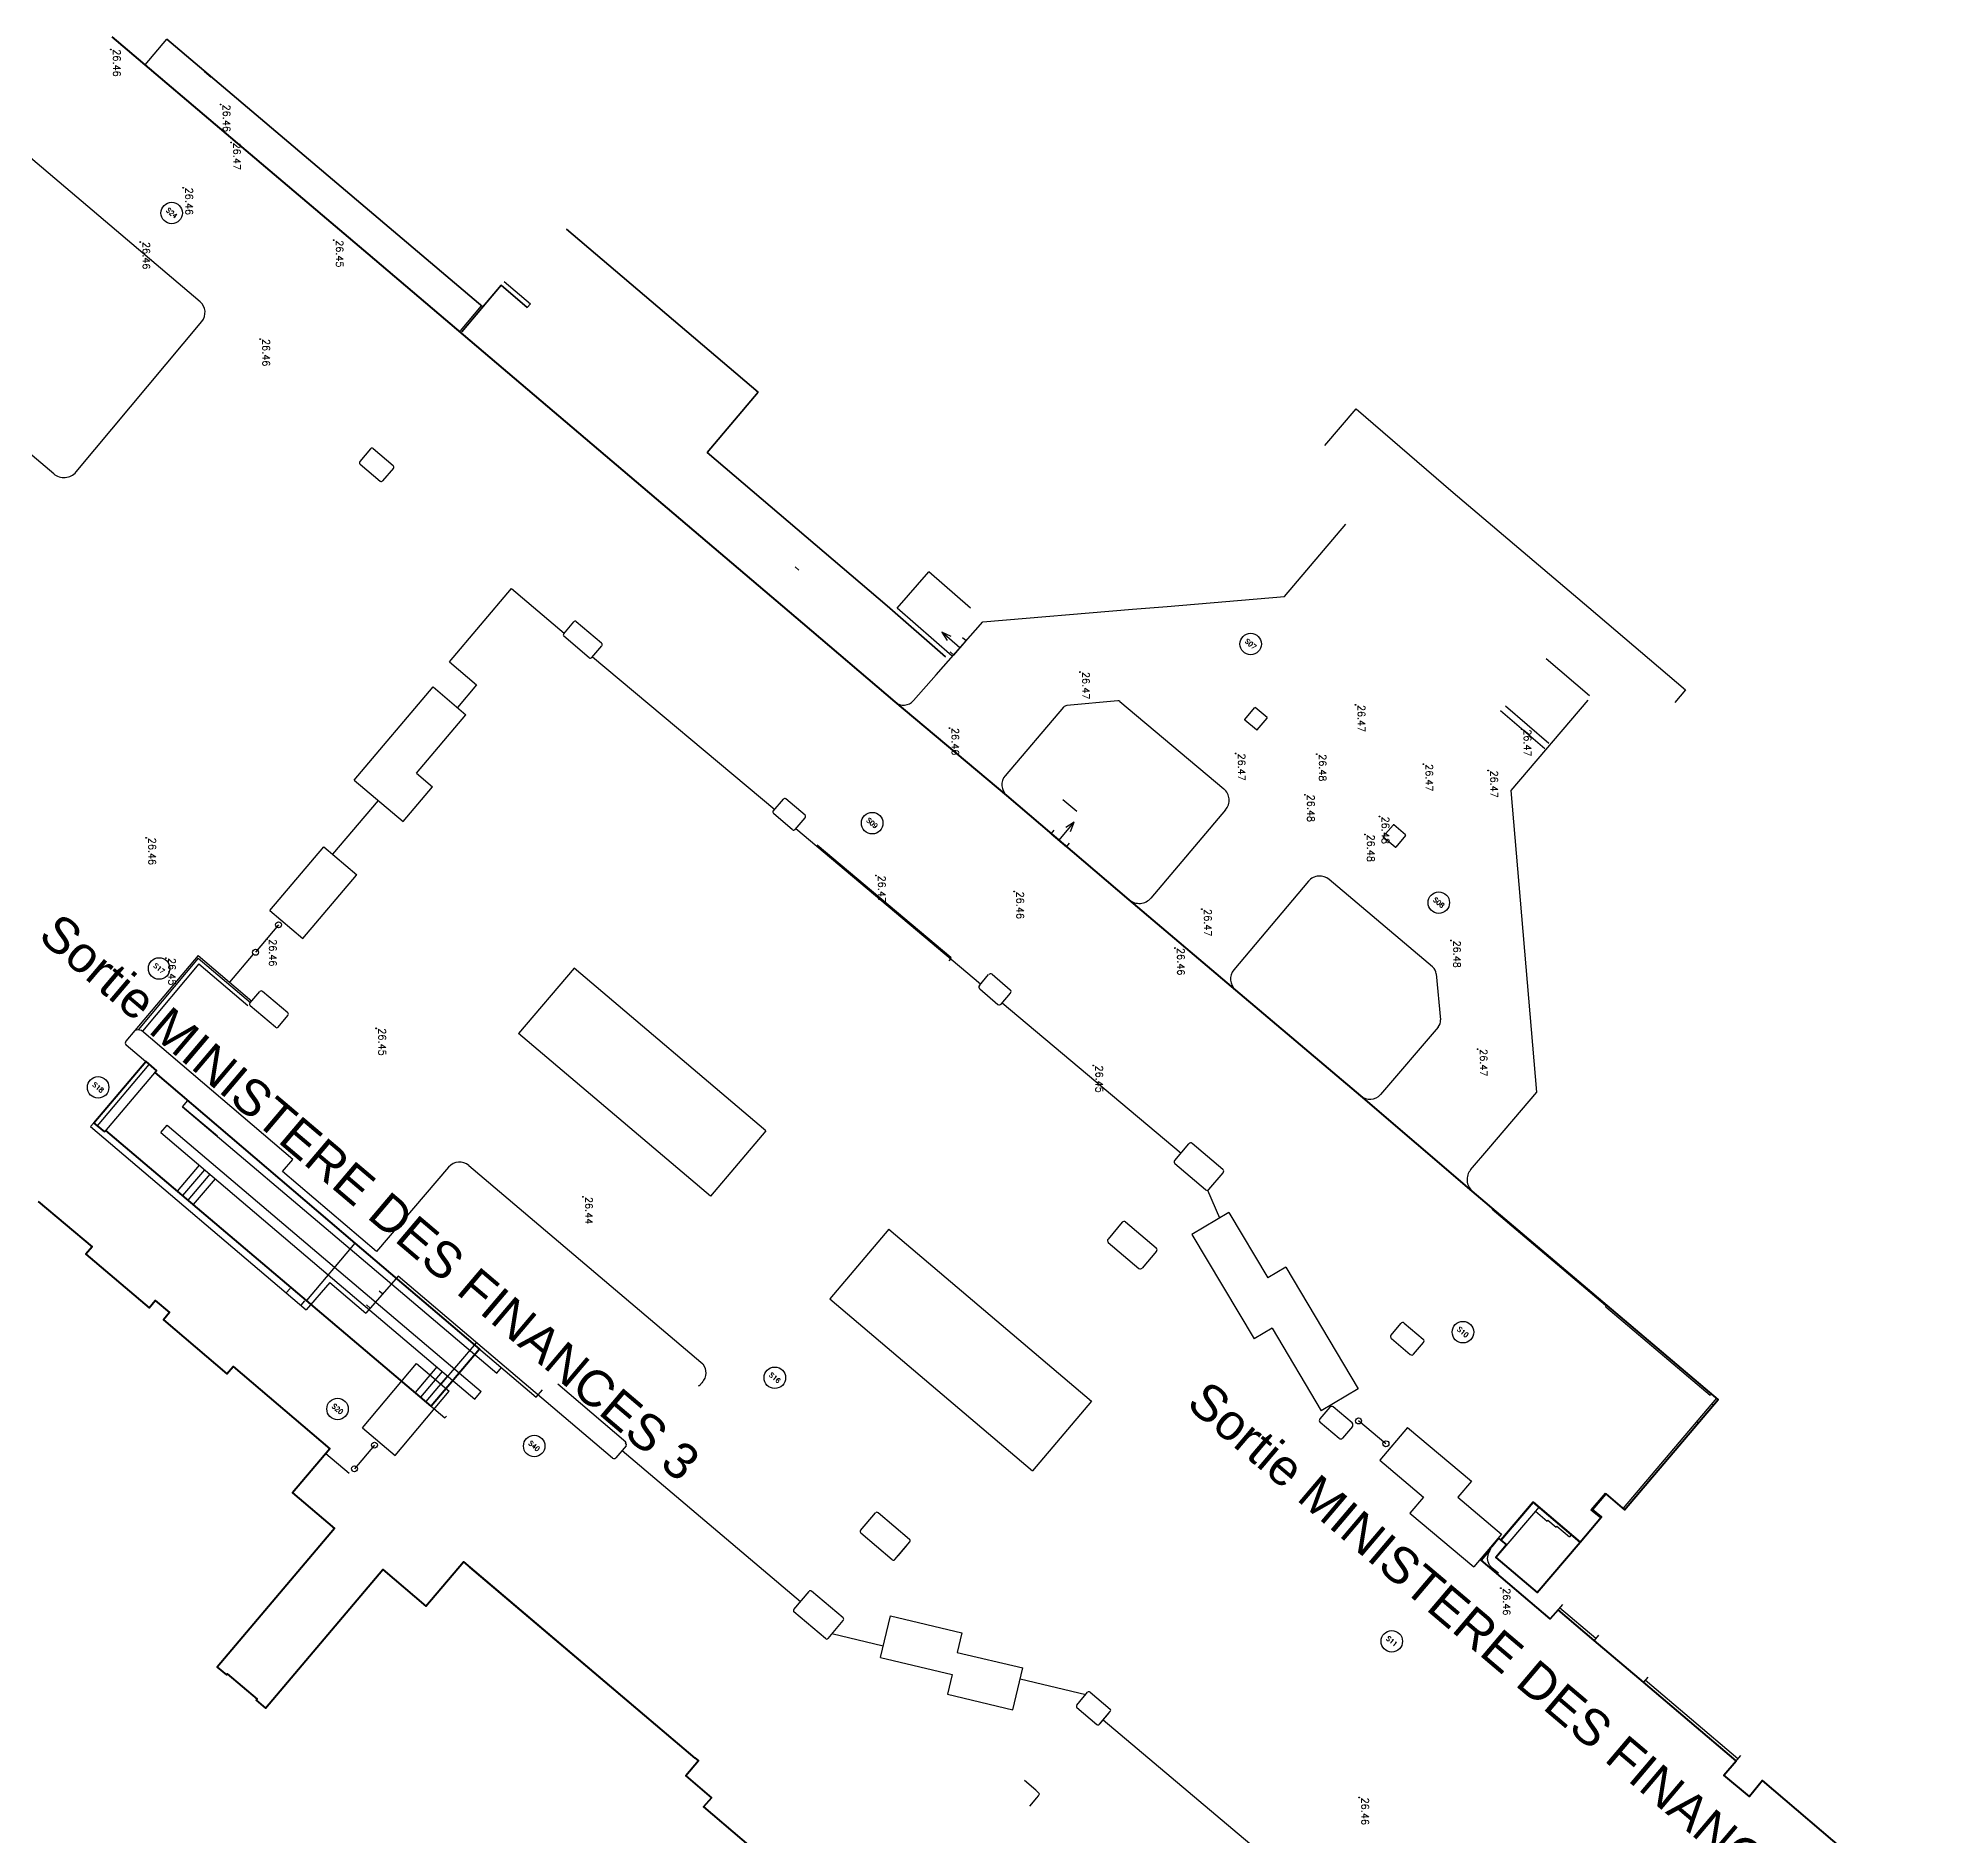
# Model space of a CAD drawing. Header units: metres. Extents: x 1653773 to 1654374, y 8182561 to 8183166.
# Drawn here: x 1654069.6 to 1654149.3, y 8182747.8 to 8182823.1 of the extents above; entities that cross this region are included whole.
import ezdxf
from ezdxf.enums import TextEntityAlignment as Align

# ---------------------------------------------------------------- set-up
doc = ezdxf.new("R2010")
doc.units = ezdxf.units.M
doc.header["$LTSCALE"] = 2
doc.header["$PDMODE"] = 32
doc.header["$PDSIZE"] = 0.03
doc.linetypes.add('CONTINU', pattern=[0])
for name, color, linetype in [('TOP-BATIS-_-E', 7, 'Continuous'), ('TOP-BATIS-MUR-E', 7, 'Continuous'), ('TOP-INFRA-EF-E', 7, 'Continuous'), ('TOP-INFRA-EM-E', 7, 'Continuous'), ('TOP-SCAN-TRUEVIEW-E', 7, 'Continuous'), ('TOP4R-ALTIT-_-E', 1, 'Continuous'), ('TOP4R-BATIS-_-E', 1, 'Continuous'), ('TOP4R-BATIS-RPT-E', 8, 'Continuous'), ('TOP4R-EQUIP-_-E', 3, 'Continuous'), ('TOP4R-INFRA-EF-E', 1, 'Continuous'), ('TOP4R-INFRA-EM-E', 1, 'Continuous'), ('TOP4R-SCAN-TRUEVIEW-E', 7, 'Continuous')]:
    doc.layers.add(name, color=color, linetype=linetype)
doc.layers.add('TOP4R-SURFACE-_-E', color=7, linetype='Continuous', lineweight=40)
doc.styles.add('Arial', font='ARIAL.TTF')
doc.styles.add('Romanc 2', font='Romanc.shx', dxfattribs={"width": 0.99, "height": 0.5})

# ---------------------------------------------------------------- blocks, each defined once
blk = doc.blocks.new('TOPM-ALTIT-_-E')
at = {"color": 0}
blk.add_point((0, 0), dxfattribs=at)
blk = doc.blocks.new('319')
at = {"linetype": 'Continuous'}
for p, q in [((0.5, 0), (0.5, 1)), ((0, 0), (0, 0.2)), ((0, 0), (1, 0)), ((1, 0), (1, 0.2))]:
    blk.add_line(p, q, dxfattribs=at)
blk.add_lwpolyline([(0.65, 0.6), (0.5, 1), (0.35, 0.6)], dxfattribs=at)

msp = doc.modelspace()

# ---------------------------------------------------------------- linework, layer by layer
at = {"layer": 'TOP-BATIS-_-E'}
for p, q in [((1654082.857, 8182772.707), (1654080.83, 8182770.301)), ((1654080.83, 8182770.301), (1654086.621, 8182765.394)), ((1654086.683, 8182765.468), (1654086.621, 8182765.394))]:
    msp.add_line(p, q, dxfattribs=at)
at = {"layer": 'TOP-BATIS-MUR-E', "linetype": 'CONTINU'}
msp.add_line((1654090.442, 8182766.258), (1654090.704, 8182766.566), dxfattribs=at)
at = {"layer": 'TOP-BATIS-MUR-E', "linetype": 'CONTINU', "flags": 128}
msp.add_lwpolyline([(1654082.857, 8182772.707), (1654090.442, 8182766.258)], dxfattribs=at)
at = {"layer": 'TOP-INFRA-EF-E', "linetype": 'Continuous'}
for p, q in [((1654086.288, 8182767.525), (1654085.375, 8182766.45)), ((1654086.511, 8182767.336), (1654085.598, 8182766.26)), ((1654086.734, 8182767.147), (1654085.822, 8182766.071)), ((1654086.957, 8182766.957), (1654086.045, 8182765.882))]:
    msp.add_line(p, q, dxfattribs=at)
at = {"layer": 'TOP-INFRA-EM-E'}
for p, q in [((1654082.654, 8182772.465), (1654088.788, 8182767.259)), ((1654082.006, 8182771.697), (1654088.138, 8182766.493)), ((1654081.742, 8182771.383), (1654087.873, 8182766.18)), ((1654088.788, 8182767.259), (1654088.988, 8182767.494)), ((1654087.873, 8182766.18), (1654088.138, 8182766.493))]:
    msp.add_line(p, q, dxfattribs=at)
at = {"layer": 'TOP-INFRA-EM-E', "flags": 128}
msp.add_lwpolyline([(1654083.868, 8182768.72, 0, 0, 0), (1654084.631, 8182768.073, 0.2, 0, 0), (1654085.012, 8182767.749, 0, 0, 0)], format="xyseb", dxfattribs=at)
at = {"layer": 'TOP-SCAN-TRUEVIEW-E'}
msp.add_circle((1654090.357, 8182764.213), 0.45, dxfattribs=at)
at = {"layer": 'TOP4R-BATIS-_-E'}
for p, q in [((1654076.379, 8182812.105), (1654066.261, 8182820.686)), ((1654083.403, 8182814.114), (1654101.597, 8182798.655)), ((1654070.251, 8182804.907), (1654060.161, 8182813.444)), ((1654071.189, 8182804.988), (1654076.449, 8182811.287)), ((1654083.512, 8182805.956), (1654083.06, 8182805.422)), ((1654083.618, 8182805.964), (1654084.457, 8182805.253)), ((1654083.068, 8182805.316), (1654083.907, 8182804.605)), ((1654084.466, 8182805.147), (1654084.013, 8182804.613)), ((1654128.802, 8182804.125), (1654134.48, 8182799.312)), ((1654091.591, 8182798.214), (1654092.012, 8182798.709)), ((1654093.177, 8182797.819), (1654092.117, 8182798.718)), ((1654092.66, 8182797.209), (1654091.6, 8182798.108)), ((1654105.453, 8182795.357), (1654101.597, 8182798.655)), ((1654092.766, 8182797.218), (1654093.186, 8182797.713)), ((1654107.169, 8182796.498), (1654106.226, 8182795.414)), ((1654112.508, 8182795.139), (1654110.062, 8182792.269)), ((1654114.773, 8182795.407), (1654112.635, 8182795.205)), ((1654114.853, 8182795.382), (1654119.21, 8182791.719)), ((1654120.085, 8182794.628), (1654120.499, 8182795.116)), ((1654121.017, 8182794.705), (1654120.527, 8182795.119)), ((1654131.228, 8182791.65), (1654134.457, 8182795.43)), ((1654120.578, 8182794.186), (1654120.088, 8182794.6)), ((1654120.606, 8182794.189), (1654121.019, 8182794.677)), ((1654132.301, 8182779.028), (1654131.228, 8182791.65)), ((1654100.361, 8182790.792), (1654100.781, 8182791.288)), ((1654101.688, 8182790.618), (1654100.887, 8182791.297)), ((1654115.256, 8182787.077), (1654110.128, 8182791.445)), ((1654119.284, 8182790.843), (1654116.158, 8182787.151)), ((1654101.17, 8182790.007), (1654100.369, 8182790.687)), ((1654101.276, 8182790.016), (1654101.696, 8182790.512)), ((1654126.293, 8182790.207), (1654125.882, 8182789.72)), ((1654126.811, 8182789.795), (1654126.321, 8182790.209)), ((1654126.374, 8182789.277), (1654125.884, 8182789.692)), ((1654126.813, 8182789.767), (1654126.402, 8182789.28)), ((1654122.756, 8182787.856), (1654119.634, 8182784.147)), ((1654127.948, 8182784.267), (1654123.618, 8182787.929)), ((1654076.292, 8182784.745), (1654073.649, 8182781.6)), ((1654076.322, 8182784.392), (1654073.961, 8182781.582)), ((1654076.292, 8182784.745), (1654078.54, 8182782.838)), ((1654076.322, 8182784.392), (1654078.379, 8182782.647)), ((1654092.025, 8182784.218), (1654089.701, 8182781.479)), ((1654100.052, 8182777.41), (1654092.025, 8182784.218)), ((1654108.983, 8182783.488), (1654109.371, 8182783.946)), ((1654109.512, 8182783.957), (1654110.275, 8182783.31)), ((1654128.099, 8182783.978), (1654128.274, 8182782.05)), ((1654078.462, 8182782.746), (1654078.876, 8182783.234)), ((1654080.042, 8182782.344), (1654078.982, 8182783.243)), ((1654108.995, 8182783.347), (1654109.757, 8182782.7)), ((1654109.898, 8182782.712), (1654110.287, 8182783.169)), ((1654119.706, 8182783.299), (1654124.939, 8182778.866)), ((1654079.531, 8182781.741), (1654078.471, 8182782.64)), ((1654079.637, 8182781.75), (1654080.051, 8182782.238)), ((1654073.649, 8182781.6), (1654073.273, 8182781.16)), ((1654073.927, 8182781.612), (1654073.908, 8182781.602)), ((1654080.26, 8182776.212), (1654073.927, 8182781.612)), ((1654097.729, 8182774.67), (1654089.701, 8182781.479)), ((1654128.175, 8182781.74), (1654125.763, 8182778.931)), ((1654074.547, 8182779.924), (1654073.286, 8182780.994)), ((1654074.547, 8182779.924), (1654074.484, 8182779.849)), ((1654082.857, 8182772.707), (1654074.484, 8182779.849)), ((1654130.296, 8182776.665), (1654132.301, 8182779.028)), ((1654071.93, 8182777.743), (1654071.793, 8182777.581)), ((1654071.793, 8182777.581), (1654080.816, 8182769.913)), ((1654071.93, 8182777.743), (1654072.383, 8182777.357)), ((1654072.433, 8182777.416), (1654072.383, 8182777.357)), ((1654072.433, 8182777.416), (1654080.83, 8182770.301)), ((1654100.052, 8182777.41), (1654097.729, 8182774.67)), ((1654117.155, 8182776.166), (1654117.751, 8182776.868)), ((1654119.172, 8182775.793), (1654117.892, 8182776.88)), ((1654129.536, 8182775.773), (1654130.296, 8182776.665)), ((1654079.83, 8182775.708), (1654080.26, 8182776.212)), ((1654083.763, 8182772.349), (1654079.83, 8182775.708)), ((1654086.774, 8182775.886), (1654083.763, 8182772.349)), ((1654087.626, 8182775.956), (1654097.332, 8182767.723)), ((1654118.448, 8182774.939), (1654117.167, 8182776.025)), ((1654118.589, 8182774.951), (1654119.184, 8182775.652)), ((1654129.608, 8182774.886), (1654139.889, 8182766.166)), ((1654069.598, 8182774.449), (1654071.855, 8182772.549)), ((1654130.438, 8182774.126), (1654130.466, 8182774.159)), ((1654130.438, 8182774.126), (1654135.174, 8182770.108)), ((1654105.189, 8182773.283), (1654102.723, 8182770.376)), ((1654105.189, 8182773.283), (1654113.671, 8182766.089)), ((1654114.961, 8182773.579), (1654114.365, 8182772.877)), ((1654115.102, 8182773.59), (1654116.382, 8182772.504)), ((1654071.855, 8182772.549), (1654071.597, 8182772.245)), ((1654114.377, 8182772.736), (1654115.657, 8182771.649)), ((1654071.597, 8182772.245), (1654074.242, 8182769.999)), ((1654116.394, 8182772.363), (1654115.798, 8182771.661)), ((1654081.802, 8182771.059), (1654080.816, 8182769.913)), ((1654081.802, 8182771.059), (1654083.307, 8182769.771)), ((1654084.664, 8182771.316), (1654083.307, 8182769.771)), ((1654093.633, 8182763.709), (1654084.664, 8182771.316)), ((1654074.5, 8182770.303), (1654074.242, 8182769.999)), ((1654074.5, 8182770.303), (1654075.098, 8182769.796)), ((1654080.143, 8182770.807), (1654079.984, 8182770.619)), ((1654080.745, 8182770.295), (1654080.586, 8182770.108)), ((1654083.342, 8182770.122), (1654083.496, 8182769.986)), ((1654083.863, 8182770.715), (1654084.017, 8182770.58)), ((1654102.723, 8182770.376), (1654111.205, 8182763.181)), ((1654135.199, 8182770.042), (1654139.563, 8182766.341)), ((1654075.098, 8182769.796), (1654074.839, 8182769.492)), ((1654074.839, 8182769.492), (1654077.502, 8182767.231)), ((1654126.207, 8182768.858), (1654126.62, 8182769.345)), ((1654126.761, 8182769.357), (1654127.554, 8182768.684)), ((1654126.219, 8182768.717), (1654127.012, 8182768.045)), ((1654127.153, 8182768.056), (1654127.566, 8182768.543)), ((1654077.76, 8182767.535), (1654077.502, 8182767.231)), ((1654077.76, 8182767.535), (1654081.811, 8182764.094)), ((1654091.342, 8182766.812), (1654094.194, 8182764.393)), ((1654113.671, 8182766.089), (1654111.205, 8182763.181)), ((1654139.828, 8182766.217), (1654135.918, 8182761.607)), ((1654139.889, 8182766.166), (1654135.97, 8182761.546)), ((1654139.563, 8182766.341), (1654139.613, 8182766.4)), ((1654123.646, 8182765.838), (1654123.227, 8182765.345)), ((1654124.58, 8182765.177), (1654123.787, 8182765.85)), ((1654139.709, 8182765.899), (1654139.621, 8182765.973)), ((1654124.032, 8182764.531), (1654123.239, 8182765.204)), ((1654124.591, 8182765.036), (1654124.173, 8182764.543)), ((1654139.079, 8182765.155), (1654138.991, 8182765.23)), ((1654080.245, 8182762.25), (1654081.811, 8182764.094)), ((1654094.204, 8182764.227), (1654093.774, 8182763.72)), ((1654094.194, 8182764.393), (1654094.157, 8182764.349)), ((1654094.157, 8182764.349), (1654094.196, 8182764.316)), ((1654080.245, 8182762.25), (1654082.005, 8182760.755)), ((1654135.172, 8182762.239), (1654134.573, 8182761.548)), ((1654135.188, 8182762.209), (1654134.639, 8182761.562)), ((1654135.172, 8182762.239), (1654135.918, 8182761.607)), ((1654135.97, 8182761.546), (1654135.188, 8182762.209)), ((1654104.014, 8182760.673), (1654104.642, 8182761.413)), ((1654106.065, 8182760.304), (1654104.747, 8182761.421)), ((1654132.245, 8182761.488), (1654130.597, 8182759.545)), ((1654132.147, 8182761.866), (1654130.799, 8182760.276)), ((1654132.147, 8182761.866), (1654132.39, 8182761.659)), ((1654132.39, 8182761.659), (1654132.245, 8182761.488)), ((1654132.245, 8182761.488), (1654132.739, 8182761.069)), ((1654132.39, 8182761.659), (1654133.753, 8182760.503)), ((1654134.573, 8182761.548), (1654134.979, 8182761.203)), ((1654134.639, 8182761.562), (1654135.014, 8182761.244)), ((1654082.005, 8182760.755), (1654077.089, 8182754.958)), ((1654105.34, 8182759.45), (1654104.023, 8182760.567)), ((1654135.014, 8182761.244), (1654132.327, 8182758.077)), ((1654132.772, 8182761.107), (1654132.739, 8182761.069)), ((1654132.772, 8182761.107), (1654133.118, 8182760.814)), ((1654133.15, 8182760.852), (1654133.118, 8182760.814)), ((1654133.15, 8182760.852), (1654133.673, 8182760.408)), ((1654133.753, 8182760.503), (1654133.673, 8182760.408)), ((1654133.753, 8182760.503), (1654134.121, 8182760.191)), ((1654105.446, 8182759.458), (1654106.074, 8182760.198)), ((1654130.289, 8182759.802), (1654129.974, 8182759.432)), ((1654130.308, 8182759.786), (1654130.289, 8182759.802)), ((1654130.708, 8182760.353), (1654130.42, 8182760.013)), ((1654131.042, 8182760.07), (1654130.708, 8182760.353)), ((1654084.024, 8182759.041), (1654079.108, 8182753.245)), ((1654084.024, 8182759.041), (1654085.821, 8182757.514)), ((1654087.398, 8182759.37), (1654085.821, 8182757.514)), ((1654087.398, 8182759.37), (1654087.657, 8182759.151)), ((1654087.657, 8182759.151), (1654087.649, 8182759.141)), ((1654087.649, 8182759.141), (1654097.071, 8182751.149)), ((1654132.871, 8182756.975), (1654129.974, 8182759.432)), ((1654132.327, 8182758.077), (1654130.597, 8182759.545)), ((1654101.217, 8182757.375), (1654101.857, 8182758.13)), ((1654103.28, 8182757.021), (1654101.963, 8182758.138)), ((1654133.378, 8182757.573), (1654132.871, 8182756.975)), ((1654134.709, 8182756.078), (1654133.198, 8182757.36)), ((1654134.774, 8182756.154), (1654133.262, 8182757.436)), ((1654102.543, 8182756.151), (1654101.225, 8182757.269)), ((1654102.649, 8182756.16), (1654103.289, 8182756.915)), ((1654134.89, 8182756.29), (1654134.709, 8182756.078)), ((1654134.709, 8182756.078), (1654136.769, 8182754.331)), ((1654077.089, 8182754.958), (1654077.476, 8182754.63)), ((1654077.476, 8182754.63), (1654077.515, 8182754.676)), ((1654077.515, 8182754.676), (1654078.764, 8182753.617)), ((1654136.949, 8182754.543), (1654136.769, 8182754.331)), ((1654140.646, 8182751.042), (1654136.769, 8182754.331)), ((1654140.711, 8182751.118), (1654136.834, 8182754.407)), ((1654078.725, 8182753.571), (1654078.764, 8182753.617)), ((1654078.725, 8182753.571), (1654079.108, 8182753.245)), ((1654113.057, 8182753.37), (1654113.509, 8182753.903)), ((1654113.615, 8182753.912), (1654114.45, 8182753.204)), ((1654113.065, 8182753.264), (1654113.9, 8182752.556)), ((1654114.006, 8182752.564), (1654114.459, 8182753.098)), ((1654096.698, 8182750.401), (1654097.232, 8182751.03)), ((1654097.079, 8182751.159), (1654097.071, 8182751.149)), ((1654097.079, 8182751.159), (1654097.232, 8182751.03)), ((1654097.768, 8182749.492), (1654096.698, 8182750.401)), ((1654097.768, 8182749.492), (1654097.438, 8182749.104)), ((1654100.643, 8182746.38), (1654097.438, 8182749.104))]:
    msp.add_line(p, q, dxfattribs=at)
at = {"layer": 'TOP4R-BATIS-_-E', "flags": 128}
for points in [[(1654072.704, 8182823.194), (1654078.125, 8182818.597), (1654083.403, 8182814.114)], [(1654076.565, 8182821.747), (1654076.839, 8182821.516)], [(1654123.438, 8182806.09), (1654124.744, 8182807.621), (1654128.802, 8182804.125)], [(1654107.169, 8182796.498), (1654109.121, 8182798.718), (1654115.385, 8182799.238), (1654116.652, 8182799.342), (1654116.834, 8182799.355), (1654121.748, 8182799.77), (1654124.316, 8182802.806)], [(1654101.435, 8182800.874), (1654101.28, 8182801.007)], [(1654134.48, 8182799.312), (1654138.525, 8182795.865), (1654138.079, 8182795.339)], [(1654113.057, 8182790.776), (1654112.477, 8182791.266)], [(1654107.721, 8182784.517), (1654107.805, 8182784.625), (1654107.792, 8182784.656), (1654102.198, 8182789.36)], [(1654105.582, 8182759.619), (1654105.959, 8182760.06)], [(1654114.033, 8182752.596), (1654114.414, 8182753.043)], [(1654140.827, 8182751.255), (1654140.129, 8182750.432), (1654141.21, 8182749.54), (1654141.755, 8182750.208), (1654145.644, 8182746.887), (1654149.256, 8182743.799), (1654149.001, 8182743.499)], [(1654111.095, 8182749.141), (1654111.393, 8182749.488), (1654111.46, 8182749.567), (1654111.493, 8182749.654), (1654111.342, 8182749.814), (1654110.869, 8182750.216)]]:
    msp.add_lwpolyline(points, dxfattribs=at)
for points in [[(1654097.332, 8182767.723, -0.37934), (1654097.44, 8182766.965, -0.022101), (1654097.295, 8182766.765, -0.130561), (1654097.223, 8182766.712, -0.859996)], [(1654130.701, 8182758.89), (1654130.429, 8182759.12, -0.289033), (1654130.264, 8182759.646, -0.041572), (1654130.362, 8182759.921, -0.06911), (1654130.42, 8182760.013, -2.163325)]]:
    msp.add_lwpolyline(points, format="xyb", dxfattribs=at)
at = {"layer": 'TOP4R-BATIS-_-E'}
for centre, radius, start, end in [((1654076.002, 8182811.66), 0.583, 320.13611, 49.6963), ((1654083.569, 8182805.907), 0.075, 49.6963, 139.6963), ((1654083.117, 8182805.373), 0.075, 139.6963, 229.6963), ((1654084.408, 8182805.196), 0.075, 319.6963, 49.6963), ((1654070.679, 8182805.413), 0.664, 229.76602, 320.13611), ((1654083.956, 8182804.662), 0.075, 229.6963, 319.6963), ((1654092.069, 8182798.661), 0.075, 49.6963, 139.6963), ((1654091.648, 8182798.165), 0.075, 139.6963, 229.6963), ((1654092.708, 8182797.266), 0.075, 229.6963, 319.6963), ((1654093.129, 8182797.762), 0.075, 319.6963, 49.6963), ((1654105.811, 8182795.776), 0.551, 229.46256, 318.961), ((1654112.653, 8182795.015), 0.19, 95.40745, 139.55834), ((1654114.783, 8182795.299), 0.108, 49.94672, 95.40745), ((1654120.514, 8182795.103), 0.02, 49.87301, 139.74058), ((1654120.101, 8182794.615), 0.02, 139.74058, 229.87301), ((1654120.591, 8182794.202), 0.02, 229.87301, 319.74058), ((1654121.004, 8182794.69), 0.02, 319.74058, 49.87301), ((1654110.506, 8182791.89), 0.584, 139.55834, 229.57951), ((1654118.811, 8182791.244), 0.62, 319.74896, 49.94672), ((1654100.418, 8182790.744), 0.075, 139.6963, 229.6963), ((1654100.838, 8182791.239), 0.075, 49.6963, 139.6963), ((1654101.219, 8182790.065), 0.075, 229.6963, 319.6963), ((1654101.639, 8182790.56), 0.075, 319.6963, 49.6963), ((1654126.308, 8182790.194), 0.02, 49.82119, 139.82686), ((1654125.897, 8182789.707), 0.02, 139.82686, 229.73151), ((1654126.387, 8182789.293), 0.02, 229.73151, 319.82686), ((1654126.798, 8182789.78), 0.02, 319.82686, 49.82119), ((1654123.223, 8182787.463), 0.61, 49.78021, 139.91524), ((1654115.671, 8182787.563), 0.639, 229.57951, 319.74896), ((1654109.448, 8182783.881), 0.1, 49.6963, 139.6963), ((1654120.096, 8182783.759), 0.603, 139.91524, 229.73138), ((1654127.671, 8182783.939), 0.429, 5.19269, 49.78021), ((1654078.933, 8182783.186), 0.075, 49.6963, 139.6963), ((1654109.06, 8182783.423), 0.1, 139.6963, 229.6963), ((1654110.21, 8182783.234), 0.1, 319.6963, 49.6963), ((1654078.519, 8182782.697), 0.075, 139.6963, 229.6963), ((1654079.994, 8182782.286), 0.075, 319.6963, 49.6963), ((1654109.822, 8182782.776), 0.1, 229.6963, 319.6963), ((1654127.857, 8182782.013), 0.419, 319.35213, 5.19269), ((1654073.781, 8182781.348), 0.284, 63.41831, 117.76519), ((1654079.58, 8182781.798), 0.075, 229.6963, 319.6963), ((1654073.362, 8182781.084), 0.118, 139.44946, 229.6963), ((1654125.318, 8182779.313), 0.587, 229.73138, 319.35213), ((1654117.827, 8182776.803), 0.1, 49.6963, 139.6963), ((1654087.234, 8182775.494), 0.605, 49.6963, 139.59631), ((1654117.232, 8182776.102), 0.1, 139.6963, 229.6963), ((1654119.108, 8182775.717), 0.1, 319.6963, 49.6963), ((1654130.015, 8182775.365), 0.629, 139.56493, 229.6963), ((1654118.512, 8182775.015), 0.1, 229.6963, 319.6963), ((1654115.037, 8182773.514), 0.1, 49.6963, 139.6963), ((1654114.441, 8182772.812), 0.1, 139.6963, 229.6963), ((1654116.318, 8182772.428), 0.1, 319.6963, 49.6963), ((1654115.722, 8182771.726), 0.1, 229.6963, 319.6963), ((1654135.245, 8182770.097), 0.0719, 171.27758, 229.6963), ((1654126.696, 8182769.281), 0.1, 49.6963, 139.6963), ((1654126.283, 8182768.794), 0.1, 139.6963, 229.6963), ((1654127.489, 8182768.608), 0.1, 319.6963, 49.6963), ((1654127.076, 8182768.121), 0.1, 229.6963, 319.6963), ((1654123.303, 8182765.28), 0.1, 139.6963, 229.6963), ((1654123.722, 8182765.774), 0.1, 49.6963, 139.6963), ((1654124.097, 8182764.608), 0.1, 229.6963, 319.6963), ((1654124.515, 8182765.101), 0.1, 319.6963, 49.6963), ((1654093.698, 8182763.785), 0.1, 229.6963, 319.6963), ((1654094.156, 8182764.268), 0.063, 319.6963, 49.6963), ((1654104.699, 8182761.364), 0.075, 49.6963, 139.6963), ((1654104.071, 8182760.624), 0.075, 139.6963, 229.6963), ((1654106.016, 8182760.247), 0.075, 319.6963, 49.6963), ((1654105.389, 8182759.507), 0.075, 229.6963, 319.6963), ((1654101.914, 8182758.081), 0.075, 49.6963, 139.6963), ((1654101.274, 8182757.326), 0.075, 139.6963, 229.6963), ((1654103.232, 8182756.964), 0.075, 319.6963, 49.6963), ((1654102.591, 8182756.209), 0.075, 229.6963, 319.6963), ((1654113.114, 8182753.321), 0.075, 139.6963, 229.6963), ((1654113.567, 8182753.855), 0.075, 49.6963, 139.6963), ((1654113.949, 8182752.613), 0.075, 229.6963, 319.6963), ((1654114.402, 8182753.147), 0.075, 319.6963, 49.6963)]:
    msp.add_arc(centre, radius, start, end, dxfattribs=at)
at = {"layer": 'TOP4R-BATIS-RPT-E'}
for p, q in [((1654074.077, 8182822.023), (1654074.989, 8182823.098)), ((1654074.077, 8182822.023), (1654074.989, 8182823.098)), ((1654074.989, 8182823.098), (1654088.203, 8182811.894)), ((1654088.203, 8182811.894), (1654074.989, 8182823.098)), ((1654091.714, 8182815.147), (1654099.732, 8182808.325)), ((1654099.732, 8182808.325), (1654091.714, 8182815.147)), ((1654088.974, 8182812.804), (1654087.322, 8182810.856)), ((1654088.203, 8182811.894), (1654088.974, 8182812.804)), ((1654090.068, 8182811.873), (1654088.974, 8182812.804)), ((1654088.974, 8182812.804), (1654090.068, 8182811.873)), ((1654089.103, 8182812.956), (1654090.198, 8182812.025)), ((1654089.103, 8182812.956), (1654090.198, 8182812.025)), ((1654087.273, 8182810.898), (1654088.153, 8182811.936)), ((1654087.322, 8182810.856), (1654088.203, 8182811.894)), ((1654090.198, 8182812.025), (1654090.068, 8182811.873)), ((1654090.068, 8182811.873), (1654090.198, 8182812.025)), ((1654099.732, 8182808.325), (1654097.586, 8182805.802)), ((1654097.586, 8182805.802), (1654099.732, 8182808.325)), ((1654097.586, 8182805.802), (1654105.127, 8182799.384)), ((1654105.127, 8182799.384), (1654097.586, 8182805.802)), ((1654105.542, 8182799.286), (1654106.873, 8182800.805)), ((1654108.61, 8182799.283), (1654106.873, 8182800.805)), ((1654105.127, 8182799.384), (1654107.561, 8182797.251)), ((1654107.561, 8182797.251), (1654105.127, 8182799.384)), ((1654107.843, 8182797.27), (1654105.542, 8182799.286))]:
    msp.add_line(p, q, dxfattribs=at)
at = {"layer": 'TOP4R-EQUIP-_-E'}
for p, q in [((1654086.806, 8182797.036), (1654089.413, 8182800.11)), ((1654089.413, 8182800.11), (1654091.616, 8182798.243)), ((1654092.79, 8182797.247), (1654100.419, 8182790.861)), ((1654086.806, 8182797.036), (1654087.947, 8182796.069)), ((1654082.824, 8182792.088), (1654086.129, 8182795.985)), ((1654086.129, 8182795.985), (1654087.501, 8182794.82)), ((1654087.947, 8182796.069), (1654087.144, 8182795.123)), ((1654085.432, 8182792.38), (1654087.501, 8182794.82)), ((1654085.432, 8182792.38), (1654086.103, 8182791.811)), ((1654082.824, 8182792.088), (1654084.868, 8182790.354)), ((1654084.868, 8182790.354), (1654086.103, 8182791.811)), ((1654083.831, 8182791.234), (1654081.91, 8182788.987)), ((1654109.036, 8182783.55), (1654101.303, 8182790.048)), ((1654079.299, 8182786.626), (1654081.556, 8182789.287)), ((1654081.556, 8182789.287), (1654082.928, 8182788.123)), ((1654080.671, 8182785.462), (1654082.918, 8182788.11)), ((1654079.66, 8182786.029), (1654078.698, 8182784.878)), ((1654079.299, 8182786.626), (1654080.671, 8182785.462)), ((1654076.302, 8182784.632), (1654073.781, 8182781.632)), ((1654076.302, 8182784.632), (1654078.488, 8182782.777)), ((1654078.604, 8182784.797), (1654077.611, 8182783.626)), ((1654109.939, 8182782.76), (1654117.419, 8182776.477)), ((1654072.084, 8182777.612), (1654074.247, 8182780.178)), ((1654072.384, 8182777.359), (1654074.547, 8182779.924)), ((1654118.522, 8182774.916), (1654119.036, 8182773.761)), ((1654119.422, 8182773.991), (1654117.875, 8182773.071)), ((1654119.422, 8182773.991), (1654121.05, 8182771.254)), ((1654117.875, 8182773.071), (1654120.478, 8182768.695)), ((1654121.806, 8182771.704), (1654121.05, 8182771.254)), ((1654121.806, 8182771.704), (1654124.835, 8182766.613)), ((1654086.465, 8182766.795), (1654087.941, 8182768.536)), ((1654121.234, 8182769.145), (1654120.478, 8182768.695)), ((1654121.234, 8182769.145), (1654123.288, 8182765.692)), ((1654083.166, 8182764.974), (1654085.427, 8182767.667)), ((1654085.427, 8182767.667), (1654086.805, 8182766.51)), ((1654084.545, 8182763.817), (1654086.805, 8182766.51)), ((1654124.835, 8182766.613), (1654123.288, 8182765.692)), ((1654125.994, 8182764.307), (1654124.847, 8182765.263)), ((1654083.166, 8182764.974), (1654084.545, 8182763.817)), ((1654126.892, 8182764.993), (1654125.733, 8182763.616)), ((1654126.892, 8182764.993), (1654129.569, 8182762.74)), ((1654082.613, 8182763.064), (1654081.631, 8182763.883)), ((1654083.674, 8182764.249), (1654082.835, 8182763.259)), ((1654094.038, 8182764.031), (1654101.501, 8182757.71)), ((1654125.733, 8182763.616), (1654127.563, 8182762.076)), ((1654127.563, 8182762.076), (1654126.996, 8182761.402)), ((1654129.569, 8182762.74), (1654129.002, 8182762.067)), ((1654129.002, 8182762.067), (1654130.829, 8182760.53)), ((1654126.996, 8182761.402), (1654129.67, 8182759.153)), ((1654130.829, 8182760.53), (1654129.67, 8182759.153)), ((1654104.844, 8182755.357), (1654105.259, 8182757.108)), ((1654105.259, 8182757.108), (1654108.252, 8182756.398)), ((1654104.957, 8182755.837), (1654102.811, 8182756.352)), ((1654108.252, 8182756.398), (1654108.057, 8182755.576)), ((1654104.844, 8182755.357), (1654107.837, 8182754.647)), ((1654108.057, 8182755.576), (1654110.794, 8182754.927)), ((1654110.379, 8182753.176), (1654110.794, 8182754.927)), ((1654107.837, 8182754.647), (1654107.642, 8182753.824)), ((1654110.685, 8182754.465), (1654113.436, 8182753.817)), ((1654107.642, 8182753.824), (1654110.379, 8182753.176)), ((1654121.724, 8182746.366), (1654114.157, 8182752.741))]:
    msp.add_line(p, q, dxfattribs=at)
for centre in [(1654079.66, 8182786.029), (1654078.698, 8182784.878), (1654124.847, 8182765.263), (1654083.674, 8182764.249), (1654125.994, 8182764.307), (1654082.835, 8182763.259)]:
    msp.add_circle(centre, 0.125, dxfattribs=at)
at = {"layer": 'TOP4R-INFRA-EF-E'}
for p, q in [((1654132.704, 8182797.177), (1654134.513, 8182795.626)), ((1654132.639, 8182793.395), (1654130.789, 8182794.992)), ((1654131, 8182795.189), (1654132.809, 8182793.638)), ((1654076.341, 8182775.966), (1654075.423, 8182774.883)), ((1654076.564, 8182775.777), (1654075.645, 8182774.694)), ((1654076.787, 8182775.588), (1654075.868, 8182774.505)), ((1654077.01, 8182775.399), (1654076.092, 8182774.316))]:
    msp.add_line(p, q, dxfattribs=at)
at = {"layer": 'TOP4R-INFRA-EM-E'}
for p, q in [((1654075.645, 8182778.413), (1654075.865, 8182778.672)), ((1654077.101, 8182777.178), (1654075.645, 8182778.413)), ((1654075.645, 8182778.413), (1654082.654, 8182772.465)), ((1654074.73, 8182777.334), (1654074.995, 8182777.646)), ((1654074.73, 8182777.334), (1654081.742, 8182771.383)), ((1654074.995, 8182777.646), (1654082.006, 8182771.697))]:
    msp.add_line(p, q, dxfattribs=at)
at = {"layer": 'TOP4R-INFRA-EM-E', "flags": 128}
msp.add_lwpolyline([(1654077.126, 8182776.494, 0, 0, 0), (1654077.889, 8182775.848, 0.2, 0, 0), (1654078.27, 8182775.524, 0, 0, 0)], format="xyseb", dxfattribs=at)
at = {"layer": 'TOP4R-SCAN-TRUEVIEW-E'}
for centre in [(1654075.189, 8182815.823), (1654120.333, 8182797.781), (1654104.498, 8182790.285), (1654128.204, 8182786.958), (1654074.661, 8182784.201), (1654072.11, 8182779.223), (1654129.214, 8182768.979), (1654100.424, 8182767.07), (1654082.129, 8182765.764), (1654126.238, 8182756.04)]:
    msp.add_circle(centre, 0.45, dxfattribs=at)
at = {"layer": 'TOP4R-SURFACE-_-E', "color": 5, "flags": 128}
msp.add_lwpolyline([(1654145.644, 8182746.887), (1654141.755, 8182750.208), (1654141.21, 8182749.54), (1654140.129, 8182750.432), (1654140.646, 8182751.042), (1654136.769, 8182754.331), (1654134.709, 8182756.078), (1654133.198, 8182757.36), (1654132.871, 8182756.975), (1654129.974, 8182759.432), (1654130.289, 8182759.802), (1654130.308, 8182759.786, -0.020612), (1654130.362, 8182759.921, -0.06911), (1654130.42, 8182760.013), (1654130.708, 8182760.353), (1654130.799, 8182760.276), (1654132.147, 8182761.866), (1654134.121, 8182760.191), (1654135.014, 8182761.244), (1654134.639, 8182761.562), (1654135.188, 8182762.209), (1654135.97, 8182761.546), (1654139.889, 8182766.166), (1654129.608, 8182774.886), (1654124.939, 8182778.866), (1654119.706, 8182783.299), (1654115.256, 8182787.077), (1654110.128, 8182791.445), (1654105.453, 8182795.357), (1654101.597, 8182798.655), (1654083.403, 8182814.114), (1654078.125, 8182818.597), (1654072.704, 8182823.194)], format="xyb", dxfattribs=at)
at = {"layer": 'TOP4R-SURFACE-_-E', "color": 6, "flags": 128}
msp.add_lwpolyline([(1654072.384, 8182777.359), (1654071.93, 8182777.743), (1654074.101, 8182780.303), (1654074.547, 8182779.924), (1654074.484, 8182779.849), (1654082.857, 8182772.707), (1654088.072, 8182768.273), (1654086.045, 8182765.882), (1654080.83, 8182770.301), (1654072.433, 8182777.416), (1654072.383, 8182777.357)], dxfattribs=at)
at = {"layer": 'TOP4R-SURFACE-_-E', "color": 5, "flags": 128}
msp.add_lwpolyline([(1654069.598, 8182774.449), (1654071.855, 8182772.549), (1654071.597, 8182772.245), (1654074.242, 8182769.999), (1654074.5, 8182770.303), (1654075.098, 8182769.796), (1654074.839, 8182769.492), (1654077.502, 8182767.231), (1654077.76, 8182767.535), (1654081.811, 8182764.094), (1654080.245, 8182762.25), (1654082.005, 8182760.755), (1654077.089, 8182754.958), (1654077.476, 8182754.63), (1654077.515, 8182754.676), (1654078.764, 8182753.617), (1654078.725, 8182753.571), (1654079.108, 8182753.245), (1654084.024, 8182759.041), (1654085.821, 8182757.514), (1654087.398, 8182759.37), (1654097.071, 8182751.149), (1654097.079, 8182751.159), (1654097.232, 8182751.03), (1654096.698, 8182750.401), (1654097.768, 8182749.492), (1654097.438, 8182749.104), (1654100.643, 8182746.38)], dxfattribs=at)
at = {"layer": 'TOP4R-SURFACE-_-E', "color": 6, "flags": 128}
msp.add_lwpolyline([(1654132.147, 8182761.866), (1654130.799, 8182760.276), (1654131.042, 8182760.07), (1654130.597, 8182759.545), (1654132.327, 8182758.077), (1654134.121, 8182760.191)], close=True, dxfattribs=at)

# ---------------------------------------------------------------- block references
at = {"layer": 'TOP4R-ALTIT-_-E'}
ref = msp.add_blockref('TOPM-ALTIT-_-E', (1654072.644, 8182822.673), dxfattribs=at)
ref.add_attrib('ALT', '26.46', (1654072.744, 8182822.673), dxfattribs={"height": 0.3, "rotation": 270, "style": 'Romanc 2', "width": 0.99})
ref = msp.add_blockref('TOPM-ALTIT-_-E', (1654077.235, 8182820.363), dxfattribs=at)
ref.add_attrib('ALT', '26.46', (1654077.335, 8182820.363), dxfattribs={"height": 0.3, "rotation": 270, "style": 'Romanc 2', "width": 0.99})
ref = msp.add_blockref('TOPM-ALTIT-_-E', (1654077.671, 8182818.769), dxfattribs=at)
ref.add_attrib('ALT', '26.47', (1654077.771, 8182818.769), dxfattribs={"height": 0.3, "rotation": 270, "style": 'Romanc 2', "width": 0.99})
ref = msp.add_blockref('TOPM-ALTIT-_-E', (1654075.669, 8182816.883), dxfattribs=at)
ref.add_attrib('ALT', '26.46', (1654075.769, 8182816.883), dxfattribs={"height": 0.3, "rotation": 270, "style": 'Romanc 2', "width": 0.99})
ref = msp.add_blockref('TOPM-ALTIT-_-E', (1654081.966, 8182814.687), dxfattribs=at)
ref.add_attrib('ALT', '26.45', (1654082.066, 8182814.687), dxfattribs={"height": 0.3, "rotation": 270, "style": 'Romanc 2', "width": 0.99})
ref = msp.add_blockref('TOPM-ALTIT-_-E', (1654073.874, 8182814.609), dxfattribs=at)
ref.add_attrib('ALT', '26.46', (1654073.974, 8182814.609), dxfattribs={"height": 0.3, "rotation": 270, "style": 'Romanc 2', "width": 0.99})
ref = msp.add_blockref('TOPM-ALTIT-_-E', (1654078.891, 8182810.548), dxfattribs=at)
ref.add_attrib('ALT', '26.46', (1654078.991, 8182810.548), dxfattribs={"height": 0.3, "rotation": 270, "style": 'Romanc 2', "width": 0.99})
ref = msp.add_blockref('TOPM-ALTIT-_-E', (1654113.191, 8182796.611), dxfattribs=at)
ref.add_attrib('ALT', '26.47', (1654113.291, 8182796.611), dxfattribs={"height": 0.3, "rotation": 270, "style": 'Romanc 2', "width": 0.99})
ref = msp.add_blockref('TOPM-ALTIT-_-E', (1654124.718, 8182795.237), dxfattribs=at)
ref.add_attrib('ALT', '26.47', (1654124.818, 8182795.237), dxfattribs={"height": 0.3, "rotation": 270, "style": 'Romanc 2', "width": 0.99})
ref = msp.add_blockref('TOPM-ALTIT-_-E', (1654107.729, 8182794.266), dxfattribs=at)
ref.add_attrib('ALT', '26.46', (1654107.829, 8182794.266), dxfattribs={"height": 0.3, "rotation": 270, "style": 'Romanc 2', "width": 0.99})
ref = msp.add_blockref('TOPM-ALTIT-_-E', (1654131.669, 8182794.218), dxfattribs=at)
ref.add_attrib('ALT', '26.47', (1654131.769, 8182794.218), dxfattribs={"height": 0.3, "rotation": 270, "style": 'Romanc 2', "width": 0.99})
ref = msp.add_blockref('TOPM-ALTIT-_-E', (1654119.705, 8182793.201), dxfattribs=at)
ref.add_attrib('ALT', '26.47', (1654119.805, 8182793.201), dxfattribs={"height": 0.3, "rotation": 270, "style": 'Romanc 2', "width": 0.99})
ref = msp.add_blockref('TOPM-ALTIT-_-E', (1654123.097, 8182793.173), dxfattribs=at)
ref.add_attrib('ALT', '26.48', (1654123.197, 8182793.173), dxfattribs={"height": 0.3, "rotation": 270, "style": 'Romanc 2', "width": 0.99})
ref = msp.add_blockref('TOPM-ALTIT-_-E', (1654127.561, 8182792.756), dxfattribs=at)
ref.add_attrib('ALT', '26.47', (1654127.661, 8182792.756), dxfattribs={"height": 0.3, "rotation": 270, "style": 'Romanc 2', "width": 0.99})
ref = msp.add_blockref('TOPM-ALTIT-_-E', (1654130.272, 8182792.488), dxfattribs=at)
ref.add_attrib('ALT', '26.47', (1654130.372, 8182792.488), dxfattribs={"height": 0.3, "rotation": 270, "style": 'Romanc 2', "width": 0.99})
ref = msp.add_blockref('TOPM-ALTIT-_-E', (1654122.604, 8182791.475), dxfattribs=at)
ref.add_attrib('ALT', '26.48', (1654122.704, 8182791.475), dxfattribs={"height": 0.3, "rotation": 270, "style": 'Romanc 2', "width": 0.99})
ref = msp.add_blockref('TOPM-ALTIT-_-E', (1654125.725, 8182790.559), dxfattribs=at)
ref.add_attrib('ALT', '26.48', (1654125.825, 8182790.559), dxfattribs={"height": 0.3, "rotation": 270, "style": 'Romanc 2', "width": 0.99})
ref = msp.add_blockref('TOPM-ALTIT-_-E', (1654074.122, 8182789.673), dxfattribs=at)
ref.add_attrib('ALT', '26.46', (1654074.222, 8182789.673), dxfattribs={"height": 0.3, "rotation": 270, "style": 'Romanc 2', "width": 0.99})
ref = msp.add_blockref('TOPM-ALTIT-_-E', (1654125.114, 8182789.808), dxfattribs=at)
ref.add_attrib('ALT', '26.48', (1654125.214, 8182789.808), dxfattribs={"height": 0.3, "rotation": 270, "style": 'Romanc 2', "width": 0.99})
ref = msp.add_blockref('TOPM-ALTIT-_-E', (1654104.654, 8182788.088), dxfattribs=at)
ref.add_attrib('ALT', '26.47', (1654104.754, 8182788.088), dxfattribs={"height": 0.3, "rotation": 270, "style": 'Romanc 2', "width": 0.99})
ref = msp.add_blockref('TOPM-ALTIT-_-E', (1654110.44, 8182787.418), dxfattribs=at)
ref.add_attrib('ALT', '26.46', (1654110.54, 8182787.418), dxfattribs={"height": 0.3, "rotation": 270, "style": 'Romanc 2', "width": 0.99})
ref = msp.add_blockref('TOPM-ALTIT-_-E', (1654118.292, 8182786.687), dxfattribs=at)
ref.add_attrib('ALT', '26.47', (1654118.392, 8182786.687), dxfattribs={"height": 0.3, "rotation": 270, "style": 'Romanc 2', "width": 0.99})
ref = msp.add_blockref('TOPM-ALTIT-_-E', (1654079.171, 8182785.429), dxfattribs=at)
ref.add_attrib('ALT', '26.46', (1654079.271, 8182785.429), dxfattribs={"height": 0.3, "rotation": 270, "style": 'Romanc 2', "width": 0.99})
ref = msp.add_blockref('TOPM-ALTIT-_-E', (1654128.715, 8182785.372), dxfattribs=at)
ref.add_attrib('ALT', '26.48', (1654128.815, 8182785.372), dxfattribs={"height": 0.3, "rotation": 270, "style": 'Romanc 2', "width": 0.99})
ref = msp.add_blockref('TOPM-ALTIT-_-E', (1654074.948, 8182784.638), dxfattribs=at)
ref.add_attrib('ALT', '26.45', (1654075.048, 8182784.638), dxfattribs={"height": 0.3, "rotation": 270, "style": 'Romanc 2', "width": 0.99})
ref = msp.add_blockref('TOPM-ALTIT-_-E', (1654117.165, 8182785.058), dxfattribs=at)
ref.add_attrib('ALT', '26.46', (1654117.265, 8182785.058), dxfattribs={"height": 0.3, "rotation": 270, "style": 'Romanc 2', "width": 0.99})
ref = msp.add_blockref('TOPM-ALTIT-_-E', (1654083.747, 8182781.695), dxfattribs=at)
ref.add_attrib('ALT', '26.45', (1654083.847, 8182781.695), dxfattribs={"height": 0.3, "rotation": 270, "style": 'Romanc 2', "width": 0.99})
ref = msp.add_blockref('TOPM-ALTIT-_-E', (1654129.829, 8182780.827), dxfattribs=at)
ref.add_attrib('ALT', '26.47', (1654129.929, 8182780.827), dxfattribs={"height": 0.3, "rotation": 270, "style": 'Romanc 2', "width": 0.99})
ref = msp.add_blockref('TOPM-ALTIT-_-E', (1654113.748, 8182780.142), dxfattribs=at)
ref.add_attrib('ALT', '26.45', (1654113.848, 8182780.142), dxfattribs={"height": 0.3, "rotation": 270, "style": 'Romanc 2', "width": 0.99})
ref = msp.add_blockref('TOPM-ALTIT-_-E', (1654092.396, 8182774.64), dxfattribs=at)
ref.add_attrib('ALT', '26.44', (1654092.496, 8182774.64), dxfattribs={"height": 0.3, "rotation": 270, "style": 'Romanc 2', "width": 0.99})
ref = msp.add_blockref('TOPM-ALTIT-_-E', (1654130.797, 8182758.264), dxfattribs=at)
ref.add_attrib('ALT', '26.46', (1654130.897, 8182758.264), dxfattribs={"height": 0.3, "rotation": 270, "style": 'Romanc 2', "width": 0.99})
ref = msp.add_blockref('TOPM-ALTIT-_-E', (1654124.873, 8182749.495), dxfattribs=at)
ref.add_attrib('ALT', '26.46', (1654124.973, 8182749.495), dxfattribs={"height": 0.3, "rotation": 270, "style": 'Romanc 2', "width": 0.99})
at = {"layer": 'TOP4R-BATIS-_-E'}
for p, xscale, rotation in [((1654107.912, 8182797.322), 0.7872873264917177, 48.88960535888695), ((1654111.988, 8182789.833), 0.836108077076379, 319.6749564209166)]:
    msp.add_blockref('319', p, dxfattribs=dict(at, xscale=xscale, rotation=rotation))

# ---------------------------------------------------------------- texts
at = {"layer": 'TOP-SCAN-TRUEVIEW-E', "style": 'Romanc 2', "width": 0.99}
msp.add_text('S40', height=0.2, rotation=319.6963, dxfattribs=at).set_placement((1654090.357, 8182764.213), align=Align.MIDDLE_CENTER)
at = {"layer": 'TOP4R-SCAN-TRUEVIEW-E', "style": 'Romanc 2', "width": 0.99}
for s, p in [('S24', (1654075.189, 8182815.823)), ('S07', (1654120.333, 8182797.781)), ('S09', (1654104.498, 8182790.285)), ('S08', (1654128.204, 8182786.958)), ('S17', (1654074.661, 8182784.201)), ('S18', (1654072.11, 8182779.223)), ('S10', (1654129.214, 8182768.979)), ('S16', (1654100.424, 8182767.07)), ('S20', (1654082.129, 8182765.764)), ('S11', (1654126.238, 8182756.04))]:
    msp.add_text(s, height=0.2, rotation=319.6963, dxfattribs=at).set_placement(p, align=Align.MIDDLE_CENTER)
at = {"layer": 'TOP4R-SURFACE-_-E', "style": 'Arial'}
for s, p in [('Sortie MINISTERE DES FINANCES 3', (1654069.545, 8182785.47)), ('Sortie MINISTERE DES FINANCES 2', (1654117.587, 8182765.895))]:
    msp.add_text(s, height=1.5, rotation=319.6963, dxfattribs=at).set_placement(p)

doc.saveas('drawing.dxf')
